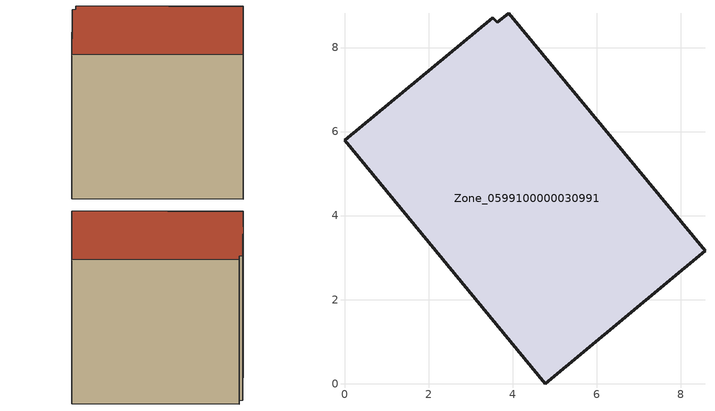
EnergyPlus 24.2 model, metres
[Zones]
Zone_0599100000030991
 floor ground (C_G): 3.92,8.81 8.58,3.16 4.78,0 0,5.79 3.53,8.71 3.63,8.6 z0
 wall outside (C_F): 4.78,0 8.58,3.16 3.92,8.81 3.63,8.6 3.53,8.71 0,5.79 4.78,0 z0:7.01
 roof outside (C_R): 8.58,3.16 3.92,8.81 3.63,8.6 3.53,8.71 0,5.79 4.78,0 z7.01
[BUILDING]
Pand.0599100000030991: North Axis=0; Terrain=City; Loads Convergence Tolerance Value=0.04; Temperature Convergence Tolerance Value=0.4; Solar Distribution=FullExterior; Maximum Number of Warmup Days=25; Minimum Number of Warmup Days=1
[Site:Location]
Rotterdam.The.Hague.AP_ZH_NLD Design_Conditions: Latitude=51.96; Longitude=4.45; Time Zone=1; Elevation=-4.5
[SITE:GROUNDTEMPERATURE:BUILDINGSURFACE]
18, 18, 18, 18, 18, 18, 18, 18, 18, 18, 18, 18
[MATERIAL] Thermal Absorptance=0.9; Solar Absorptance=0.7; Visible Absorptance=0.7
Name | Roughness | Thickness | Conductivity | Density | Specific Heat
G.TI.1946 | MediumSmooth | 0.15 | 1 | 540 | 1210
F.TI.1946 | Rough | 0.3 | 0.857143 | 1920 | 840
R.TI.1946 | MediumRough | 0.2 | 0.1 | 1500 | 1000
[CONSTRUCTION]
C_G: G.TI.1946
C_F: F.TI.1946
C_R: R.TI.1946
[ZONE]
Zone_0599100000030991: Type=1; Multiplier=1; Ceiling Height=Autocalculate; Volume=Autocalculate; Floor Area=autocalculate; Part of Total Floor Area=Yes
[ZONEINFILTRATION:DESIGNFLOWRATE]
Infil_Zone_0599100000030991: Zone or ZoneList or Space or SpaceList=Zone_0599100000030991; Schedule=AlwaysOn; Design Flow Rate Calculation Method=Flow/Area; Flow Rate per Floor Area=0.003; Constant Term Coefficient=1; Temperature Term Coefficient=0; Velocity Term Coefficient=0; Velocity Squared Term Coefficient=0
[HVACTEMPLATE:ZONE:IDEALLOADSAIRSYSTEM]
Zone_0599100000030991: Maximum Heating Supply Air Temperature=50; Minimum Cooling Supply Air Temperature=13; Maximum Heating Supply Air Humidity Ratio=0.0156; Minimum Cooling Supply Air Humidity Ratio=0.0077; Heating Limit=NoLimit; Cooling Limit=NoLimit; Dehumidification Control Type=ConstantSensibleHeatRatio; Cooling Sensible Heat Ratio=0.7; Dehumidification Setpoint=60; Humidification Control Type=None; Humidification Setpoint=30; Outdoor Air Method=None; Outdoor Air Flow Rate per Person=0.00944; Outdoor Air Flow Rate per Zone Floor Area=0; Outdoor Air Flow Rate per Zone=0; Demand Controlled Ventilation Type=None; Outdoor Air Economizer Type=NoEconomizer; Heat Recovery Type=None; Sensible Heat Recovery Effectiveness=0.7; Latent Heat Recovery Effectiveness=0.65
[ZONECONTROL:THERMOSTAT]
ThermostatControl_Zone_0599100000030991: Zone or ZoneList=Zone_0599100000030991; Control Type Schedule=DualSetpointControlType; Control 1=Thermostat_Zone_0599100000030991; Temperature Difference Between Cutout And Setpoint=0
[THERMOSTATSETPOINT:DUALSETPOINT]
Thermostat_Zone_0599100000030991: Heating Setpoint Temperature Schedule=HeatingSetpoint_Zone_0599100000030991; Cooling Setpoint Temperature Schedule=CoolingSetpoint_Zone_0599100000030991
[SCHEDULE:COMPACT]
HeatingSetpoint_Zone_0599100000030991: Through: 12/31, For: AllDays, Until: 24:00, 21
CoolingSetpoint_Zone_0599100000030991: Through: 12/31, For: AllDays, Until: 24:00, 24
DualSetpointControlType: Through: 12/31, For: AllDays, Until: 24:00, 4
AlwaysOn: Through: 12/31, For: AllDays, Until: 24:00, 1
